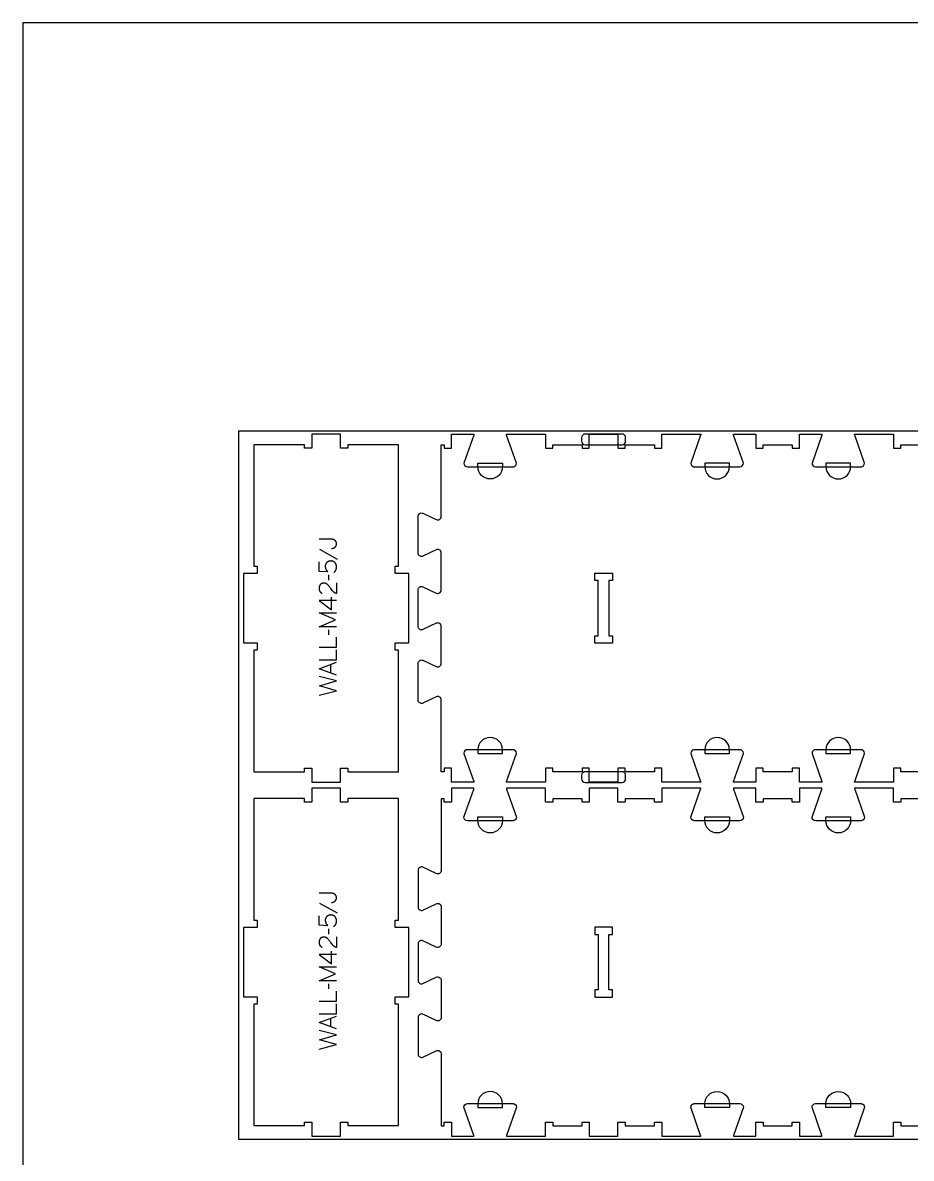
# Model space of a CAD drawing. Extents: x -7518 to -4335, y -27186 to -19593.
# Drawn here: x -7518 to -5986, y -21550 to -19593 of the extents above; entities that cross this region are included whole.
import ezdxf

# ---------------------------------------------------------------- set-up
doc = ezdxf.new("R2010")
doc.units = 0
for name, color, linetype in [('0_SHEET_SPRUCEPLY_2440X122', 1, 'CONTINUOUS'), ('1_ANYTOOL_1MMDEEP_LABELS_S', 2, 'CONTINUOUS'), ('3_ANYTOOL_CUTTHROUGH_INSID', 4, 'CONTINUOUS'), ('4_ANYTOOL_CUTTHROUGH_OUTSI', 5, 'CONTINUOUS'), ('5_ANYTOOL_HALF_MILL_9MM_IN', 3, 'CONTINUOUS'), ('DONOTCUT', 18, 'CONTINUOUS')]:
    doc.layers.add(name, color=color, linetype=linetype)

msp = doc.modelspace()

# ---------------------------------------------------------------- linework, layer by layer
at = {"layer": '0_SHEET_SPRUCEPLY_2440X122'}
msp.add_lwpolyline([(-7146.3, -20296.7), (-7146.3, -21516.7), (-4706.3, -21516.7), (-4706.3, -20296.7)], close=True, dxfattribs=at)
at = {"layer": '1_ANYTOOL_1MMDEEP_LABELS_S'}
for points in [[(-6985.7, -20498.7), (-6985.5, -20498.7), (-6985.2, -20498.7), (-6985, -20498.7), (-6984.8, -20498.7), (-6984.6, -20498.6), (-6984.4, -20498.6), (-6984.2, -20498.6), (-6984, -20498.6), (-6983.8, -20498.5), (-6983.6, -20498.5), (-6983.5, -20498.4), (-6983.3, -20498.4), (-6983.1, -20498.3), (-6982.9, -20498.3), (-6982.7, -20498.2), (-6982.5, -20498.1), (-6982.3, -20498.1), (-6982.1, -20498), (-6982, -20497.9), (-6981.8, -20497.8), (-6981.6, -20497.7), (-6981.4, -20497.6), (-6981.3, -20497.5), (-6981.1, -20497.4), (-6980.9, -20497.3), (-6980.7, -20497.2), (-6980.6, -20497.1), (-6980.4, -20497), (-6980.2, -20496.9), (-6980.1, -20496.7), (-6979.9, -20496.6), (-6979.7, -20496.5), (-6979.6, -20496.3), (-6979.4, -20496.2), (-6979.3, -20496.1), (-6979.1, -20495.9), (-6979, -20495.8), (-6978.9, -20495.6), (-6978.7, -20495.4), (-6978.6, -20495.3), (-6978.5, -20495.1), (-6978.4, -20495), (-6978.3, -20494.8), (-6978.2, -20494.6), (-6978.1, -20494.5), (-6978, -20494.3), (-6977.9, -20494.1), (-6977.8, -20493.9), (-6977.7, -20493.7), (-6977.7, -20493.6), (-6977.6, -20493.4), (-6977.5, -20493.2), (-6977.5, -20493), (-6977.4, -20492.8), (-6977.4, -20492.6), (-6977.3, -20492.4), (-6977.3, -20492.2), (-6977.3, -20492), (-6977.2, -20491.8), (-6977.2, -20491.6), (-6977.2, -20491.3), (-6977.2, -20491.1), (-6977.2, -20490.9), (-6977.2, -20490.7), (-6977.2, -20490.5), (-6977.2, -20490.3), (-6977.2, -20490), (-6977.2, -20489.8), (-6977.2, -20489.6), (-6977.3, -20489.4), (-6977.3, -20489.2), (-6977.3, -20489), (-6977.4, -20488.8), (-6977.4, -20488.7), (-6977.5, -20488.5), (-6977.5, -20488.3), (-6977.6, -20488.1), (-6977.6, -20487.9), (-6977.7, -20487.7), (-6977.8, -20487.6), (-6977.8, -20487.4), (-6977.9, -20487.2), (-6978, -20487.1), (-6978.1, -20486.9), (-6978.2, -20486.7), (-6978.3, -20486.6), (-6978.4, -20486.4), (-6978.5, -20486.3), (-6978.6, -20486.1), (-6978.7, -20486), (-6978.9, -20485.8), (-6979, -20485.7), (-6979.1, -20485.5), (-6979.2, -20485.4), (-6979.4, -20485.2), (-6979.5, -20485.1), (-6979.7, -20485), (-6979.8, -20484.8), (-6980, -20484.7), (-6980.1, -20484.6), (-6980.3, -20484.5), (-6980.5, -20484.4), (-6980.6, -20484.3), (-6980.8, -20484.2), (-6980.9, -20484.1), (-6981.1, -20484), (-6981.3, -20483.9), (-6981.4, -20483.8), (-6981.6, -20483.7), (-6981.8, -20483.6), (-6982, -20483.6), (-6982.1, -20483.5), (-6982.3, -20483.4), (-6982.5, -20483.4), (-6982.7, -20483.3), (-6982.9, -20483.3), (-6983.1, -20483.2), (-6983.3, -20483.2), (-6983.5, -20483.1), (-6983.6, -20483.1), (-6983.8, -20483.1), (-6984, -20483), (-6984.2, -20483), (-6984.4, -20483), (-6984.7, -20483), (-6984.9, -20483), (-6985.1, -20483), (-6985.3, -20483), (-7007.2, -20483)], [(-7006.7, -20499.8), (-6975.9, -20516.9)], [(-6981.9, -20540.1), (-6981.6, -20539.9), (-6981.4, -20539.7), (-6981.1, -20539.5), (-6980.8, -20539.3), (-6980.6, -20539), (-6980.3, -20538.8), (-6980.1, -20538.6), (-6979.9, -20538.3), (-6979.6, -20538.1), (-6979.4, -20537.8), (-6979.2, -20537.6), (-6979, -20537.3), (-6978.9, -20537.1), (-6978.7, -20536.8), (-6978.5, -20536.5), (-6978.4, -20536.2), (-6978.2, -20536), (-6978.1, -20535.7), (-6978, -20535.4), (-6977.8, -20535.1), (-6977.7, -20534.8), (-6977.6, -20534.5), (-6977.6, -20534.2), (-6977.5, -20533.9), (-6977.4, -20533.5), (-6977.3, -20533.2), (-6977.3, -20532.9), (-6977.3, -20532.6), (-6977.2, -20532.2), (-6977.2, -20531.9), (-6977.2, -20531.5), (-6977.2, -20531.2), (-6977.2, -20530.8), (-6977.2, -20530.4), (-6977.2, -20530), (-6977.2, -20529.6), (-6977.3, -20529.2), (-6977.3, -20528.8), (-6977.4, -20528.4), (-6977.4, -20528), (-6977.5, -20527.7), (-6977.6, -20527.3), (-6977.7, -20527), (-6977.8, -20526.6), (-6977.9, -20526.3), (-6978, -20526), (-6978.1, -20525.6), (-6978.2, -20525.3), (-6978.3, -20525.2), (-6978.4, -20525), (-6978.4, -20524.9), (-6978.5, -20524.7), (-6978.6, -20524.6), (-6978.7, -20524.4), (-6978.8, -20524.3), (-6978.9, -20524.1), (-6979, -20524), (-6979.1, -20523.9), (-6979.2, -20523.7), (-6979.3, -20523.6), (-6979.4, -20523.4), (-6979.6, -20523.3), (-6979.7, -20523.2), (-6979.8, -20523.1), (-6980, -20522.9), (-6980.1, -20522.8), (-6980.2, -20522.7), (-6980.4, -20522.6), (-6980.5, -20522.4), (-6980.7, -20522.3), (-6980.9, -20522.2), (-6981, -20522.1), (-6981.2, -20522), (-6981.4, -20521.9), (-6981.5, -20521.8), (-6981.7, -20521.7), (-6982.1, -20521.5), (-6982.5, -20521.3), (-6982.7, -20521.2), (-6983, -20521.1), (-6983.2, -20521), (-6983.5, -20520.9), (-6983.7, -20520.8), (-6984, -20520.7), (-6984.2, -20520.6), (-6984.4, -20520.6), (-6984.7, -20520.5), (-6984.9, -20520.5), (-6985.2, -20520.4), (-6985.4, -20520.4), (-6985.6, -20520.4), (-6985.9, -20520.3), (-6986.1, -20520.3), (-6986.3, -20520.3), (-6986.6, -20520.3), (-6986.9, -20520.3), (-6987.1, -20520.4), (-6987.4, -20520.4), (-6987.7, -20520.4), (-6987.9, -20520.4), (-6988.2, -20520.4), (-6988.4, -20520.5), (-6988.7, -20520.5), (-6988.9, -20520.6), (-6989.1, -20520.6), (-6989.4, -20520.7), (-6989.6, -20520.7), (-6989.8, -20520.8), (-6990.1, -20520.9), (-6990.3, -20520.9), (-6990.5, -20521), (-6990.7, -20521.1), (-6991, -20521.2), (-6991.2, -20521.3), (-6991.4, -20521.4), (-6991.6, -20521.5), (-6991.8, -20521.6), (-6992, -20521.7), (-6992.2, -20521.8), (-6992.4, -20521.9), (-6992.6, -20522), (-6992.8, -20522.2), (-6993, -20522.3), (-6993.2, -20522.4), (-6993.4, -20522.6), (-6993.5, -20522.7), (-6993.7, -20522.9), (-6993.9, -20523), (-6994.1, -20523.2), (-6994.2, -20523.4), (-6994.4, -20523.5), (-6994.5, -20523.7), (-6994.7, -20523.9), (-6994.8, -20524.1), (-6995, -20524.3), (-6995.1, -20524.4), (-6995.2, -20524.6), (-6995.3, -20524.8), (-6995.4, -20525), (-6995.5, -20525.2), (-6995.6, -20525.5), (-6995.7, -20525.7), (-6995.8, -20525.9), (-6995.9, -20526.1), (-6996, -20526.3), (-6996.1, -20526.6), (-6996.1, -20526.8), (-6996.2, -20527), (-6996.2, -20527.3), (-6996.3, -20527.5), (-6996.3, -20527.8), (-6996.4, -20528), (-6996.4, -20528.3), (-6996.4, -20528.6), (-6996.4, -20528.8), (-6996.5, -20529.1), (-6996.5, -20529.4), (-6996.5, -20529.7), (-6996.5, -20530), (-6996.4, -20530.4), (-6996.4, -20530.7), (-6996.4, -20531), (-6996.4, -20531.4), (-6996.3, -20531.7), (-6996.2, -20532), (-6996.2, -20532.3), (-6996.1, -20532.7), (-6996, -20533), (-6995.9, -20533.3), (-6995.8, -20533.6), (-6995.7, -20533.8), (-6995.6, -20534.1), (-6995.5, -20534.4), (-6995.3, -20534.7), (-6995.2, -20535), (-6995, -20535.2), (-6994.9, -20535.5), (-6994.7, -20535.8), (-6994.5, -20536), (-6994.3, -20536.3), (-6994.2, -20536.6), (-6994, -20536.8), (-6993.8, -20537.1), (-6993.5, -20537.4), (-6993.3, -20537.6), (-6993.1, -20537.9), (-6992.6, -20538.4), (-6992.1, -20538.9), (-7007.2, -20538.2), (-7007.2, -20522)], [(-6991.1, -20544.4), (-6991, -20553.2)], [(-6977.2, -20558.1), (-6977.3, -20576.4), (-6977.7, -20576.3), (-6977.9, -20576.2), (-6978.2, -20576.1), (-6978.4, -20576), (-6978.6, -20576), (-6978.8, -20575.9), (-6979, -20575.8), (-6979.2, -20575.7), (-6979.4, -20575.6), (-6979.7, -20575.5), (-6979.9, -20575.3), (-6980.1, -20575.2), (-6980.3, -20575.1), (-6980.5, -20575), (-6980.6, -20574.9), (-6980.8, -20574.7), (-6981, -20574.6), (-6981.2, -20574.5), (-6981.4, -20574.3), (-6981.6, -20574.2), (-6981.8, -20574), (-6981.9, -20573.9), (-6982.1, -20573.7), (-6982.3, -20573.6), (-6982.4, -20573.4), (-6982.6, -20573.3), (-6982.8, -20573.1), (-6982.9, -20572.9), (-6983.1, -20572.7), (-6983.4, -20572.4), (-6984.6, -20570.9), (-6985.8, -20569.4), (-6987, -20567.9), (-6988.1, -20566.4), (-6988.7, -20565.6), (-6989.2, -20564.9), (-6989.8, -20564.2), (-6990.4, -20563.5), (-6991, -20562.8), (-6991.6, -20562.2), (-6992.2, -20561.6), (-6992.8, -20561), (-6993, -20560.8), (-6993.1, -20560.7), (-6993.3, -20560.5), (-6993.5, -20560.4), (-6993.6, -20560.3), (-6993.8, -20560.2), (-6994, -20560), (-6994.1, -20559.9), (-6994.3, -20559.8), (-6994.5, -20559.7), (-6994.7, -20559.6), (-6994.8, -20559.5), (-6995, -20559.4), (-6995.2, -20559.3), (-6995.4, -20559.3), (-6995.6, -20559.2), (-6995.8, -20559.1), (-6996, -20559.1), (-6996.2, -20559), (-6996.4, -20558.9), (-6996.6, -20558.9), (-6996.8, -20558.8), (-6997, -20558.8), (-6997.2, -20558.8), (-6997.4, -20558.7), (-6997.6, -20558.7), (-6997.8, -20558.7), (-6998.1, -20558.6), (-6998.3, -20558.6), (-6998.5, -20558.6), (-6998.7, -20558.6), (-6998.9, -20558.6), (-6999.2, -20558.6), (-6999.4, -20558.6), (-6999.7, -20558.6), (-6999.9, -20558.6), (-7000.2, -20558.7), (-7000.4, -20558.7), (-7000.6, -20558.7), (-7000.8, -20558.8), (-7001.1, -20558.8), (-7001.3, -20558.9), (-7001.5, -20558.9), (-7001.7, -20559), (-7001.9, -20559), (-7002.1, -20559.1), (-7002.3, -20559.2), (-7002.5, -20559.2), (-7002.7, -20559.3), (-7002.9, -20559.4), (-7003.1, -20559.5), (-7003.2, -20559.6), (-7003.4, -20559.7), (-7003.6, -20559.8), (-7003.7, -20559.9), (-7003.9, -20560), (-7004.1, -20560.1), (-7004.2, -20560.3), (-7004.4, -20560.4), (-7004.5, -20560.5), (-7004.7, -20560.7), (-7004.8, -20560.8), (-7004.9, -20561), (-7005.1, -20561.1), (-7005.2, -20561.3), (-7005.3, -20561.5), (-7005.5, -20561.6), (-7005.6, -20561.8), (-7005.7, -20562), (-7005.8, -20562.1), (-7005.9, -20562.3), (-7006, -20562.5), (-7006.1, -20562.7), (-7006.2, -20562.8), (-7006.3, -20563), (-7006.4, -20563.2), (-7006.4, -20563.4), (-7006.5, -20563.6), (-7006.6, -20563.8), (-7006.7, -20564), (-7006.7, -20564.2), (-7006.8, -20564.4), (-7006.8, -20564.6), (-7006.9, -20564.8), (-7006.9, -20565), (-7007, -20565.2), (-7007, -20565.5), (-7007, -20565.7), (-7007.1, -20565.9), (-7007.1, -20566.1), (-7007.1, -20566.3), (-7007.1, -20566.6), (-7007.2, -20566.8), (-7007.2, -20567), (-7007.2, -20567.5), (-7007.2, -20567.9), (-7007.2, -20568.2), (-7007.1, -20568.6), (-7007.1, -20568.9), (-7007.1, -20569.3), (-7007, -20569.6), (-7006.9, -20569.9), (-7006.9, -20570.3), (-7006.8, -20570.6), (-7006.7, -20570.7), (-7006.7, -20570.9), (-7006.6, -20571), (-7006.6, -20571.2), (-7006.5, -20571.3), (-7006.5, -20571.5), (-7006.4, -20571.6), (-7006.3, -20571.8), (-7006.3, -20571.9), (-7006.2, -20572.1), (-7006.1, -20572.2), (-7006.1, -20572.3), (-7006, -20572.5), (-7005.9, -20572.6), (-7005.8, -20572.7), (-7005.7, -20572.9), (-7005.7, -20573), (-7005.6, -20573.1), (-7005.5, -20573.2), (-7005.4, -20573.4), (-7005.3, -20573.5), (-7005.2, -20573.6), (-7005.1, -20573.7), (-7005, -20573.8), (-7004.9, -20574), (-7004.8, -20574.1), (-7004.7, -20574.2), (-7004.5, -20574.3), (-7004.4, -20574.4), (-7004.3, -20574.5), (-7004.2, -20574.6), (-7004.1, -20574.7), (-7003.8, -20574.9), (-7003.5, -20575.1), (-7003.3, -20575.3), (-7003, -20575.5), (-7002.7, -20575.7), (-7002.4, -20575.8), (-7002.1, -20576)], [(-6985.8, -20604.3), (-6985.8, -20582.6)], [(-6977.2, -20588.3), (-7007.2, -20588.3), (-6985.8, -20604.3)], [(-6977.2, -20633.9), (-7007.2, -20633.9), (-6978.8, -20621.9), (-7007, -20609.9), (-6977.2, -20609.9)], [(-6991.1, -20639), (-6991, -20647.8)], [(-7007.2, -20668.8), (-6977.2, -20668.8), (-6977.2, -20651.7)], [(-7007.2, -20690.6), (-6977.2, -20690.6), (-6977.2, -20673.5)], [(-6977.2, -20716.8), (-7007.2, -20705.9), (-6977.2, -20694.9)], [(-6986.7, -20713.4), (-6986.7, -20698.4)], [(-7007.2, -20751.5), (-6977.2, -20743.8), (-7006.3, -20735.4), (-6977.2, -20726.9), (-7007.2, -20719.4)], [(-6985.7, -21108.7), (-6985.5, -21108.7), (-6985.2, -21108.7), (-6985, -21108.7), (-6984.8, -21108.7), (-6984.6, -21108.6), (-6984.4, -21108.6), (-6984.2, -21108.6), (-6984, -21108.6), (-6983.8, -21108.5), (-6983.6, -21108.5), (-6983.5, -21108.4), (-6983.3, -21108.4), (-6983.1, -21108.3), (-6982.9, -21108.3), (-6982.7, -21108.2), (-6982.5, -21108.1), (-6982.3, -21108.1), (-6982.1, -21108), (-6982, -21107.9), (-6981.8, -21107.8), (-6981.6, -21107.7), (-6981.4, -21107.6), (-6981.3, -21107.5), (-6981.1, -21107.4), (-6980.9, -21107.3), (-6980.7, -21107.2), (-6980.6, -21107.1), (-6980.4, -21107), (-6980.2, -21106.9), (-6980.1, -21106.7), (-6979.9, -21106.6), (-6979.7, -21106.5), (-6979.6, -21106.3), (-6979.4, -21106.2), (-6979.3, -21106.1), (-6979.1, -21105.9), (-6979, -21105.8), (-6978.9, -21105.6), (-6978.7, -21105.4), (-6978.6, -21105.3), (-6978.5, -21105.1), (-6978.4, -21105), (-6978.3, -21104.8), (-6978.2, -21104.6), (-6978.1, -21104.5), (-6978, -21104.3), (-6977.9, -21104.1), (-6977.8, -21103.9), (-6977.7, -21103.7), (-6977.7, -21103.6), (-6977.6, -21103.4), (-6977.5, -21103.2), (-6977.5, -21103), (-6977.4, -21102.8), (-6977.4, -21102.6), (-6977.3, -21102.4), (-6977.3, -21102.2), (-6977.3, -21102), (-6977.2, -21101.8), (-6977.2, -21101.6), (-6977.2, -21101.3), (-6977.2, -21101.1), (-6977.2, -21100.9), (-6977.2, -21100.7), (-6977.2, -21100.5), (-6977.2, -21100.3), (-6977.2, -21100), (-6977.2, -21099.8), (-6977.2, -21099.6), (-6977.3, -21099.4), (-6977.3, -21099.2), (-6977.3, -21099), (-6977.4, -21098.8), (-6977.4, -21098.7), (-6977.5, -21098.5), (-6977.5, -21098.3), (-6977.6, -21098.1), (-6977.6, -21097.9), (-6977.7, -21097.7), (-6977.8, -21097.6), (-6977.8, -21097.4), (-6977.9, -21097.2), (-6978, -21097.1), (-6978.1, -21096.9), (-6978.2, -21096.7), (-6978.3, -21096.6), (-6978.4, -21096.4), (-6978.5, -21096.3), (-6978.6, -21096.1), (-6978.7, -21096), (-6978.9, -21095.8), (-6979, -21095.7), (-6979.1, -21095.5), (-6979.2, -21095.4), (-6979.4, -21095.2), (-6979.5, -21095.1), (-6979.7, -21095), (-6979.8, -21094.8), (-6980, -21094.7), (-6980.1, -21094.6), (-6980.3, -21094.5), (-6980.5, -21094.4), (-6980.6, -21094.3), (-6980.8, -21094.2), (-6980.9, -21094.1), (-6981.1, -21094), (-6981.3, -21093.9), (-6981.4, -21093.8), (-6981.6, -21093.7), (-6981.8, -21093.6), (-6982, -21093.6), (-6982.1, -21093.5), (-6982.3, -21093.4), (-6982.5, -21093.4), (-6982.7, -21093.3), (-6982.9, -21093.3), (-6983.1, -21093.2), (-6983.3, -21093.2), (-6983.5, -21093.1), (-6983.6, -21093.1), (-6983.8, -21093.1), (-6984, -21093), (-6984.2, -21093), (-6984.4, -21093), (-6984.7, -21093), (-6984.9, -21093), (-6985.1, -21093), (-6985.3, -21093), (-7007.2, -21093)], [(-7006.7, -21109.8), (-6975.9, -21126.9)], [(-6981.9, -21150.1), (-6981.6, -21149.9), (-6981.4, -21149.7), (-6981.1, -21149.5), (-6980.8, -21149.3), (-6980.6, -21149), (-6980.3, -21148.8), (-6980.1, -21148.6), (-6979.9, -21148.3), (-6979.6, -21148.1), (-6979.4, -21147.8), (-6979.2, -21147.6), (-6979, -21147.3), (-6978.9, -21147.1), (-6978.7, -21146.8), (-6978.5, -21146.5), (-6978.4, -21146.2), (-6978.2, -21146), (-6978.1, -21145.7), (-6978, -21145.4), (-6977.8, -21145.1), (-6977.7, -21144.8), (-6977.6, -21144.5), (-6977.6, -21144.2), (-6977.5, -21143.9), (-6977.4, -21143.5), (-6977.3, -21143.2), (-6977.3, -21142.9), (-6977.3, -21142.6), (-6977.2, -21142.2), (-6977.2, -21141.9), (-6977.2, -21141.5), (-6977.2, -21141.2), (-6977.2, -21140.8), (-6977.2, -21140.4), (-6977.2, -21140), (-6977.2, -21139.6), (-6977.3, -21139.2), (-6977.3, -21138.8), (-6977.4, -21138.4), (-6977.4, -21138), (-6977.5, -21137.7), (-6977.6, -21137.3), (-6977.7, -21137), (-6977.8, -21136.6), (-6977.9, -21136.3), (-6978, -21136), (-6978.1, -21135.6), (-6978.2, -21135.3), (-6978.3, -21135.2), (-6978.4, -21135), (-6978.4, -21134.9), (-6978.5, -21134.7), (-6978.6, -21134.6), (-6978.7, -21134.4), (-6978.8, -21134.3), (-6978.9, -21134.1), (-6979, -21134), (-6979.1, -21133.9), (-6979.2, -21133.7), (-6979.3, -21133.6), (-6979.4, -21133.4), (-6979.6, -21133.3), (-6979.7, -21133.2), (-6979.8, -21133.1), (-6980, -21132.9), (-6980.1, -21132.8), (-6980.2, -21132.7), (-6980.4, -21132.6), (-6980.5, -21132.4), (-6980.7, -21132.3), (-6980.9, -21132.2), (-6981, -21132.1), (-6981.2, -21132), (-6981.4, -21131.9), (-6981.5, -21131.8), (-6981.7, -21131.7), (-6982.1, -21131.5), (-6982.5, -21131.3), (-6982.7, -21131.2), (-6983, -21131.1), (-6983.2, -21131), (-6983.5, -21130.9), (-6983.7, -21130.8), (-6984, -21130.7), (-6984.2, -21130.6), (-6984.4, -21130.6), (-6984.7, -21130.5), (-6984.9, -21130.5), (-6985.2, -21130.4), (-6985.4, -21130.4), (-6985.6, -21130.4), (-6985.9, -21130.3), (-6986.1, -21130.3), (-6986.3, -21130.3), (-6986.6, -21130.3), (-6986.9, -21130.3), (-6987.1, -21130.4), (-6987.4, -21130.4), (-6987.7, -21130.4), (-6987.9, -21130.4), (-6988.2, -21130.4), (-6988.4, -21130.5), (-6988.7, -21130.5), (-6988.9, -21130.6), (-6989.1, -21130.6), (-6989.4, -21130.7), (-6989.6, -21130.7), (-6989.8, -21130.8), (-6990.1, -21130.9), (-6990.3, -21130.9), (-6990.5, -21131), (-6990.7, -21131.1), (-6991, -21131.2), (-6991.2, -21131.3), (-6991.4, -21131.4), (-6991.6, -21131.5), (-6991.8, -21131.6), (-6992, -21131.7), (-6992.2, -21131.8), (-6992.4, -21131.9), (-6992.6, -21132), (-6992.8, -21132.2), (-6993, -21132.3), (-6993.2, -21132.4), (-6993.4, -21132.6), (-6993.5, -21132.7), (-6993.7, -21132.9), (-6993.9, -21133), (-6994.1, -21133.2), (-6994.2, -21133.4), (-6994.4, -21133.5), (-6994.5, -21133.7), (-6994.7, -21133.9), (-6994.8, -21134.1), (-6995, -21134.3), (-6995.1, -21134.4), (-6995.2, -21134.6), (-6995.3, -21134.8), (-6995.4, -21135), (-6995.5, -21135.2), (-6995.6, -21135.5), (-6995.7, -21135.7), (-6995.8, -21135.9), (-6995.9, -21136.1), (-6996, -21136.3), (-6996.1, -21136.6), (-6996.1, -21136.8), (-6996.2, -21137), (-6996.2, -21137.3), (-6996.3, -21137.5), (-6996.3, -21137.8), (-6996.4, -21138), (-6996.4, -21138.3), (-6996.4, -21138.6), (-6996.4, -21138.8), (-6996.5, -21139.1), (-6996.5, -21139.4), (-6996.5, -21139.7), (-6996.5, -21140), (-6996.4, -21140.4), (-6996.4, -21140.7), (-6996.4, -21141), (-6996.4, -21141.4), (-6996.3, -21141.7), (-6996.2, -21142), (-6996.2, -21142.3), (-6996.1, -21142.7), (-6996, -21143), (-6995.9, -21143.3), (-6995.8, -21143.6), (-6995.7, -21143.8), (-6995.6, -21144.1), (-6995.5, -21144.4), (-6995.3, -21144.7), (-6995.2, -21145), (-6995, -21145.2), (-6994.9, -21145.5), (-6994.7, -21145.8), (-6994.5, -21146), (-6994.3, -21146.3), (-6994.2, -21146.6), (-6994, -21146.8), (-6993.8, -21147.1), (-6993.5, -21147.4), (-6993.3, -21147.6), (-6993.1, -21147.9), (-6992.6, -21148.4), (-6992.1, -21148.9), (-7007.2, -21148.2), (-7007.2, -21132)], [(-6991.1, -21154.4), (-6991, -21163.2)], [(-6977.2, -21168.1), (-6977.3, -21186.4), (-6977.7, -21186.3), (-6977.9, -21186.2), (-6978.2, -21186.1), (-6978.4, -21186), (-6978.6, -21186), (-6978.8, -21185.9), (-6979, -21185.8), (-6979.2, -21185.7), (-6979.4, -21185.6), (-6979.7, -21185.5), (-6979.9, -21185.3), (-6980.1, -21185.2), (-6980.3, -21185.1), (-6980.5, -21185), (-6980.6, -21184.9), (-6980.8, -21184.7), (-6981, -21184.6), (-6981.2, -21184.5), (-6981.4, -21184.3), (-6981.6, -21184.2), (-6981.8, -21184), (-6981.9, -21183.9), (-6982.1, -21183.7), (-6982.3, -21183.6), (-6982.4, -21183.4), (-6982.6, -21183.3), (-6982.8, -21183.1), (-6982.9, -21182.9), (-6983.1, -21182.7), (-6983.4, -21182.4), (-6984.6, -21180.9), (-6985.8, -21179.4), (-6987, -21177.9), (-6988.1, -21176.4), (-6988.7, -21175.6), (-6989.2, -21174.9), (-6989.8, -21174.2), (-6990.4, -21173.5), (-6991, -21172.8), (-6991.6, -21172.2), (-6992.2, -21171.6), (-6992.8, -21171), (-6993, -21170.8), (-6993.1, -21170.7), (-6993.3, -21170.5), (-6993.5, -21170.4), (-6993.6, -21170.3), (-6993.8, -21170.2), (-6994, -21170), (-6994.1, -21169.9), (-6994.3, -21169.8), (-6994.5, -21169.7), (-6994.7, -21169.6), (-6994.8, -21169.5), (-6995, -21169.4), (-6995.2, -21169.3), (-6995.4, -21169.3), (-6995.6, -21169.2), (-6995.8, -21169.1), (-6996, -21169.1), (-6996.2, -21169), (-6996.4, -21168.9), (-6996.6, -21168.9), (-6996.8, -21168.8), (-6997, -21168.8), (-6997.2, -21168.8), (-6997.4, -21168.7), (-6997.6, -21168.7), (-6997.8, -21168.7), (-6998.1, -21168.6), (-6998.3, -21168.6), (-6998.5, -21168.6), (-6998.7, -21168.6), (-6998.9, -21168.6), (-6999.2, -21168.6), (-6999.4, -21168.6), (-6999.7, -21168.6), (-6999.9, -21168.6), (-7000.2, -21168.7), (-7000.4, -21168.7), (-7000.6, -21168.7), (-7000.8, -21168.8), (-7001.1, -21168.8), (-7001.3, -21168.9), (-7001.5, -21168.9), (-7001.7, -21169), (-7001.9, -21169), (-7002.1, -21169.1), (-7002.3, -21169.2), (-7002.5, -21169.2), (-7002.7, -21169.3), (-7002.9, -21169.4), (-7003.1, -21169.5), (-7003.2, -21169.6), (-7003.4, -21169.7), (-7003.6, -21169.8), (-7003.7, -21169.9), (-7003.9, -21170), (-7004.1, -21170.1), (-7004.2, -21170.3), (-7004.4, -21170.4), (-7004.5, -21170.5), (-7004.7, -21170.7), (-7004.8, -21170.8), (-7004.9, -21171), (-7005.1, -21171.1), (-7005.2, -21171.3), (-7005.3, -21171.5), (-7005.5, -21171.6), (-7005.6, -21171.8), (-7005.7, -21172), (-7005.8, -21172.1), (-7005.9, -21172.3), (-7006, -21172.5), (-7006.1, -21172.7), (-7006.2, -21172.8), (-7006.3, -21173), (-7006.4, -21173.2), (-7006.4, -21173.4), (-7006.5, -21173.6), (-7006.6, -21173.8), (-7006.7, -21174), (-7006.7, -21174.2), (-7006.8, -21174.4), (-7006.8, -21174.6), (-7006.9, -21174.8), (-7006.9, -21175), (-7007, -21175.2), (-7007, -21175.5), (-7007, -21175.7), (-7007.1, -21175.9), (-7007.1, -21176.1), (-7007.1, -21176.3), (-7007.1, -21176.6), (-7007.2, -21176.8), (-7007.2, -21177), (-7007.2, -21177.5), (-7007.2, -21177.9), (-7007.2, -21178.2), (-7007.1, -21178.6), (-7007.1, -21178.9), (-7007.1, -21179.3), (-7007, -21179.6), (-7006.9, -21179.9), (-7006.9, -21180.3), (-7006.8, -21180.6), (-7006.7, -21180.7), (-7006.7, -21180.9), (-7006.6, -21181), (-7006.6, -21181.2), (-7006.5, -21181.3), (-7006.5, -21181.5), (-7006.4, -21181.6), (-7006.3, -21181.8), (-7006.3, -21181.9), (-7006.2, -21182.1), (-7006.1, -21182.2), (-7006.1, -21182.3), (-7006, -21182.5), (-7005.9, -21182.6), (-7005.8, -21182.7), (-7005.7, -21182.9), (-7005.7, -21183), (-7005.6, -21183.1), (-7005.5, -21183.2), (-7005.4, -21183.4), (-7005.3, -21183.5), (-7005.2, -21183.6), (-7005.1, -21183.7), (-7005, -21183.8), (-7004.9, -21184), (-7004.8, -21184.1), (-7004.7, -21184.2), (-7004.5, -21184.3), (-7004.4, -21184.4), (-7004.3, -21184.5), (-7004.2, -21184.6), (-7004.1, -21184.7), (-7003.8, -21184.9), (-7003.5, -21185.1), (-7003.3, -21185.3), (-7003, -21185.5), (-7002.7, -21185.7), (-7002.4, -21185.8), (-7002.1, -21186)], [(-6985.8, -21214.3), (-6985.8, -21192.6)], [(-6977.2, -21198.3), (-7007.2, -21198.3), (-6985.8, -21214.3)], [(-6977.2, -21243.9), (-7007.2, -21243.9), (-6978.8, -21231.9), (-7007, -21219.9), (-6977.2, -21219.9)], [(-6991.1, -21249), (-6991, -21257.8)], [(-7007.2, -21278.8), (-6977.2, -21278.8), (-6977.2, -21261.7)], [(-7007.2, -21300.6), (-6977.2, -21300.6), (-6977.2, -21283.5)], [(-6977.2, -21326.8), (-7007.2, -21315.9), (-6977.2, -21304.9)], [(-6986.7, -21323.4), (-6986.7, -21308.4)], [(-7007.2, -21361.5), (-6977.2, -21353.8), (-7006.3, -21345.4), (-6977.2, -21336.9), (-7007.2, -21329.4)]]:
    msp.add_lwpolyline(points, dxfattribs=at)
at = {"layer": '3_ANYTOOL_CUTTHROUGH_INSID', "color": 4}
for points in [[(-6531.7, -20541.5), (-6501.5, -20541.5), (-6501.5, -20554), (-6507.5, -20554), (-6507.5, -20649.5), (-6501.5, -20649.5), (-6501.5, -20662), (-6532, -20662), (-6532, -20649.5), (-6526, -20649.5), (-6526, -20554), (-6532, -20554), (-6532, -20541.5)], [(-6531.7, -21272), (-6501.5, -21272), (-6501.5, -21259.5), (-6507.5, -21259.5), (-6507.5, -21164), (-6501.5, -21164), (-6501.5, -21151.5), (-6532, -21151.5), (-6532, -21164), (-6526, -21164), (-6526, -21259.5), (-6532, -21259.5), (-6532, -21272)]]:
    msp.add_lwpolyline(points, close=True, dxfattribs=at)
at = {"layer": '4_ANYTOOL_CUTTHROUGH_OUTSI', "color": 5}
for points in [[(-6870.2, -20529.4), (-6870.2, -20319.9), (-6957.7, -20319.9), (-6957.7, -20325.9), (-6970.2, -20325.9), (-6970.2, -20301.9), (-7019.7, -20301.9), (-7019.7, -20325.9), (-7032.2, -20325.9), (-7032.2, -20319.9), (-7119.7, -20319.9), (-7119.7, -20529.4), (-7113.7, -20529.4), (-7113.7, -20541.9), (-7137.7, -20541.9), (-7137.7, -20661.4), (-7113.7, -20661.4), (-7113.7, -20673.9), (-7119.7, -20673.9), (-7119.7, -20883.4), (-7032.2, -20883.4), (-7032.2, -20877.4), (-7019.7, -20877.4), (-7019.7, -20901.4), (-6970.2, -20901.4), (-6970.2, -20877.4), (-6957.7, -20877.4), (-6957.7, -20883.4), (-6870.2, -20883.4), (-6870.2, -20673.9), (-6876.2, -20673.9), (-6876.2, -20661.4), (-6852.2, -20661.4), (-6852.2, -20541.9), (-6876.2, -20541.9), (-6876.2, -20529.4)], [(-6870.2, -21139.4), (-6870.2, -20929.9), (-6957.7, -20929.9), (-6957.7, -20935.9), (-6970.2, -20935.9), (-6970.2, -20911.9), (-7019.7, -20911.9), (-7019.7, -20935.9), (-7032.2, -20935.9), (-7032.2, -20929.9), (-7119.7, -20929.9), (-7119.7, -21139.4), (-7113.7, -21139.4), (-7113.7, -21151.9), (-7137.7, -21151.9), (-7137.7, -21271.4), (-7113.7, -21271.4), (-7113.7, -21283.9), (-7119.7, -21283.9), (-7119.7, -21493.4), (-7032.2, -21493.4), (-7032.2, -21487.4), (-7019.7, -21487.4), (-7019.7, -21511.4), (-6970.2, -21511.4), (-6970.2, -21487.4), (-6957.7, -21487.4), (-6957.7, -21493.4), (-6870.2, -21493.4), (-6870.2, -21283.9), (-6876.2, -21283.9), (-6876.2, -21271.4), (-6852.2, -21271.4), (-6852.2, -21151.9), (-6876.2, -21151.9), (-6876.2, -21139.4)]]:
    msp.add_lwpolyline(points, close=True, dxfattribs=at)
for points in [[(-5954, -20883.5), (-6004.5, -20883.5), (-6004.5, -20877.5), (-6017, -20877.5), (-6017, -20901.5), (-6084.2, -20901.5), (-6084.2, -20901.5, -0.061485), (-6083.9, -20900.1), (-6067, -20851.8), (-6067, -20851.8), (-6067, -20851.7), (-6067, -20851.7, 0.198912), (-6068.8, -20847.3), (-6069, -20847.2), (-6069.1, -20847.1), (-6069.2, -20847), (-6069.3, -20846.9), (-6069.4, -20846.8), (-6069.5, -20846.7), (-6069.7, -20846.6), (-6069.8, -20846.5), (-6069.9, -20846.4), (-6070, -20846.4), (-6070.2, -20846.3), (-6070.3, -20846.2), (-6070.4, -20846.1), (-6070.6, -20846.1), (-6070.7, -20846), (-6070.9, -20845.9), (-6071, -20845.9), (-6071.2, -20845.8), (-6071.3, -20845.8), (-6071.5, -20845.7), (-6071.6, -20845.7), (-6071.8, -20845.6), (-6071.9, -20845.6), (-6072.1, -20845.6), (-6072.2, -20845.6), (-6072.4, -20845.5), (-6072.5, -20845.5), (-6072.7, -20845.5), (-6072.8, -20845.5), (-6073, -20845.5), (-6073.1, -20845.5), (-6073.3, -20845.5), (-6151.3, -20845.5, 0.414214), (-6157.5, -20851.7), (-6157.5, -20851.8), (-6140.6, -20900.1), (-6140.6, -20900.1, -0.061485), (-6140.4, -20901.5), (-6179, -20901.5), (-6179, -20877.5), (-6191.5, -20877.5), (-6191.5, -20883.5), (-6242, -20883.5), (-6242, -20877.5), (-6254.5, -20877.5), (-6254.5, -20901.5), (-6293.1, -20901.5), (-6293.1, -20901.5, -0.061485), (-6292.8, -20900.1), (-6275.9, -20851.8), (-6275.9, -20851.8), (-6275.9, -20851.7), (-6275.9, -20851.7, 0.414214), (-6282.2, -20845.5), (-6360.2, -20845.5), (-6360.3, -20845.5), (-6360.5, -20845.5), (-6360.6, -20845.5), (-6360.8, -20845.5), (-6360.9, -20845.5), (-6361.1, -20845.5), (-6361.2, -20845.6), (-6361.4, -20845.6), (-6361.5, -20845.6), (-6361.7, -20845.6), (-6361.8, -20845.7), (-6362, -20845.7), (-6362.1, -20845.8), (-6362.3, -20845.8), (-6362.4, -20845.9), (-6362.6, -20845.9), (-6362.7, -20846), (-6362.8, -20846.1), (-6363, -20846.1), (-6363.1, -20846.2), (-6363.3, -20846.3), (-6363.4, -20846.4), (-6363.5, -20846.4), (-6363.7, -20846.5), (-6363.8, -20846.6), (-6363.9, -20846.7), (-6364, -20846.8), (-6364.1, -20846.9), (-6364.3, -20847), (-6364.4, -20847.1), (-6364.5, -20847.2), (-6364.6, -20847.3, 0.198912), (-6366.4, -20851.7), (-6366.4, -20851.8), (-6366.4, -20851.8), (-6349.5, -20900.1), (-6349.5, -20900.1, -0.061485), (-6349.3, -20901.5), (-6366.7, -20901.5), (-6416.5, -20901.5), (-6416.5, -20877.5), (-6429, -20877.5), (-6429, -20883.5), (-6479.5, -20883.5), (-6479.5, -20877.5), (-6492, -20877.5), (-6492, -20901.5), (-6541.5, -20901.5), (-6541.5, -20877.5), (-6554, -20877.5), (-6554, -20883.5), (-6604.5, -20883.5), (-6604.5, -20877.5), (-6617, -20877.5), (-6617, -20901.5), (-6684.2, -20901.5), (-6684.2, -20901.5, -0.061485), (-6683.9, -20900.1), (-6667, -20851.8), (-6667, -20851.8), (-6667, -20851.7), (-6667, -20851.7, 0.198912), (-6668.8, -20847.3), (-6669, -20847.2), (-6669.1, -20847.1), (-6669.2, -20847), (-6669.3, -20846.9), (-6669.4, -20846.8), (-6669.5, -20846.7), (-6669.7, -20846.6), (-6669.8, -20846.5), (-6669.9, -20846.4), (-6670, -20846.4), (-6670.2, -20846.3), (-6670.3, -20846.2), (-6670.4, -20846.1), (-6670.6, -20846.1), (-6670.7, -20846), (-6670.9, -20845.9), (-6671, -20845.9), (-6671.2, -20845.8), (-6671.3, -20845.8), (-6671.5, -20845.7), (-6671.6, -20845.7), (-6671.8, -20845.6), (-6671.9, -20845.6), (-6672.1, -20845.6), (-6672.2, -20845.6), (-6672.4, -20845.5), (-6672.5, -20845.5), (-6672.7, -20845.5), (-6672.8, -20845.5), (-6673, -20845.5), (-6673.1, -20845.5), (-6673.3, -20845.5), (-6751.3, -20845.5, 0.414214), (-6757.5, -20851.7), (-6757.5, -20851.8), (-6757.5, -20851.8), (-6740.6, -20900.1), (-6740.6, -20900.1, -0.061485), (-6740.4, -20901.5), (-6779, -20901.5), (-6779, -20877.5), (-6791.5, -20877.5), (-6791.5, -20883.5), (-6796.5, -20883.5), (-6796.5, -20760.1), (-6796.5, -20760.1, 0.551268), (-6805.4, -20754.4), (-6828.2, -20765.3, -0.551268), (-6836.5, -20760.1), (-6836.5, -20696.7, -0.551268), (-6828.2, -20691.5), (-6805.4, -20702.4, 0.551268), (-6796.5, -20696.8), (-6796.5, -20633.4, 0.551268), (-6805.4, -20627.7), (-6828.2, -20638.6, -0.551268), (-6836.5, -20633.4), (-6836.5, -20570, -0.551268), (-6828.2, -20564.8), (-6805.4, -20575.7, 0.551268), (-6796.5, -20570.1), (-6796.5, -20506.7, 0.551268), (-6805.4, -20501), (-6828.2, -20511.9, -0.551268), (-6836.5, -20506.7), (-6836.5, -20443.3, -0.551268), (-6828.2, -20438.1), (-6805.4, -20449, 0.551268), (-6796.5, -20443.4), (-6796.5, -20320), (-6791.5, -20320), (-6791.5, -20326), (-6779, -20326), (-6779, -20302), (-6740.4, -20302), (-6740.4, -20302, -0.061485), (-6740.6, -20303.4), (-6757.5, -20351.6), (-6757.5, -20351.7), (-6757.5, -20351.7), (-6757.5, -20351.7, 0.414214), (-6751.3, -20358), (-6673.3, -20358), (-6673.1, -20358), (-6673, -20358), (-6672.8, -20357.9), (-6672.7, -20357.9), (-6672.5, -20357.9), (-6672.4, -20357.9), (-6672.2, -20357.9), (-6672.1, -20357.8), (-6671.9, -20357.8), (-6671.8, -20357.8), (-6671.6, -20357.7), (-6671.5, -20357.7), (-6671.3, -20357.7), (-6671.2, -20357.6), (-6671, -20357.5), (-6670.9, -20357.5), (-6670.7, -20357.4), (-6670.6, -20357.4), (-6670.4, -20357.3), (-6670.3, -20357.2), (-6670.2, -20357.1), (-6670, -20357.1), (-6669.9, -20357), (-6669.8, -20356.9), (-6669.7, -20356.8), (-6669.5, -20356.7), (-6669.4, -20356.6), (-6669.3, -20356.5), (-6669.2, -20356.4), (-6669.1, -20356.3), (-6669, -20356.2), (-6668.8, -20356.1, 0.198912), (-6667, -20351.7), (-6667, -20351.7), (-6667, -20351.6), (-6683.9, -20303.4), (-6683.9, -20303.4, -0.061485), (-6684.2, -20302), (-6666.7, -20302), (-6617, -20302), (-6617, -20326), (-6604.5, -20326), (-6604.5, -20320), (-6554, -20320), (-6554, -20326), (-6541.5, -20326), (-6541.5, -20302), (-6492, -20302), (-6492, -20326), (-6479.5, -20326), (-6479.5, -20320), (-6429, -20320), (-6429, -20326), (-6416.5, -20326), (-6416.5, -20302), (-6349.3, -20302), (-6349.3, -20302, -0.061485), (-6349.5, -20303.4), (-6366.4, -20351.6), (-6366.4, -20351.7), (-6366.4, -20351.7), (-6366.4, -20351.7, 0.198912), (-6364.6, -20356.1), (-6364.5, -20356.2), (-6364.4, -20356.3), (-6364.3, -20356.4), (-6364.1, -20356.5), (-6364, -20356.6), (-6363.9, -20356.7), (-6363.8, -20356.8), (-6363.7, -20356.9), (-6363.5, -20357), (-6363.4, -20357.1), (-6363.3, -20357.1), (-6363.1, -20357.2), (-6363, -20357.3), (-6362.8, -20357.4), (-6362.7, -20357.4), (-6362.6, -20357.5), (-6362.4, -20357.5), (-6362.3, -20357.6), (-6362.1, -20357.7), (-6362, -20357.7), (-6361.8, -20357.7), (-6361.7, -20357.8), (-6361.5, -20357.8), (-6361.4, -20357.8), (-6361.2, -20357.9), (-6361.1, -20357.9), (-6360.9, -20357.9), (-6360.8, -20357.9), (-6360.6, -20357.9), (-6360.5, -20358), (-6360.3, -20358), (-6360.2, -20358), (-6282.2, -20358, 0.414214), (-6275.9, -20351.7), (-6275.9, -20351.7), (-6275.9, -20351.6), (-6292.8, -20303.4), (-6292.8, -20303.4, -0.061485), (-6293.1, -20302), (-6254.5, -20302), (-6254.5, -20326), (-6242, -20326), (-6242, -20320), (-6191.5, -20320), (-6191.5, -20326), (-6179, -20326), (-6179, -20302), (-6140.4, -20302), (-6140.4, -20302, -0.061485), (-6140.6, -20303.4), (-6157.5, -20351.6), (-6157.5, -20351.7), (-6157.5, -20351.7), (-6157.5, -20351.7, 0.414214), (-6151.3, -20358), (-6073.3, -20358), (-6073.1, -20358), (-6073, -20358), (-6072.8, -20357.9), (-6072.7, -20357.9), (-6072.5, -20357.9), (-6072.4, -20357.9), (-6072.2, -20357.9), (-6072.1, -20357.8), (-6071.9, -20357.8), (-6071.8, -20357.8), (-6071.6, -20357.7), (-6071.5, -20357.7), (-6071.3, -20357.7), (-6071.2, -20357.6), (-6071, -20357.5), (-6070.9, -20357.5), (-6070.7, -20357.4), (-6070.6, -20357.4), (-6070.4, -20357.3), (-6070.3, -20357.2), (-6070.2, -20357.1), (-6070, -20357.1), (-6069.9, -20357), (-6069.8, -20356.9), (-6069.7, -20356.8), (-6069.5, -20356.7), (-6069.4, -20356.6), (-6069.3, -20356.5), (-6069.2, -20356.4), (-6069.1, -20356.3), (-6069, -20356.2), (-6068.8, -20356.1, 0.198912), (-6067, -20351.7), (-6067, -20351.7), (-6067, -20351.6), (-6083.9, -20303.4), (-6083.9, -20303.4, -0.061485), (-6084.2, -20302), (-6017, -20302), (-6017, -20326), (-6004.5, -20326), (-6004.5, -20320), (-5954, -20320)], [(-5954, -20930), (-6004.5, -20930), (-6004.5, -20936), (-6017, -20936), (-6017, -20912), (-6066.7, -20912), (-6084.2, -20912), (-6084.2, -20912, 0.061485), (-6083.9, -20913.4), (-6067, -20961.6), (-6067, -20961.7), (-6067, -20961.7), (-6067, -20961.7, -0.198912), (-6068.8, -20966.1), (-6069, -20966.2), (-6069.1, -20966.3), (-6069.2, -20966.4), (-6069.3, -20966.5), (-6069.4, -20966.6), (-6069.5, -20966.7), (-6069.7, -20966.8), (-6069.8, -20966.9), (-6069.9, -20967), (-6070, -20967.1), (-6070.2, -20967.1), (-6070.3, -20967.2), (-6070.4, -20967.3), (-6070.6, -20967.4), (-6070.7, -20967.4), (-6070.9, -20967.5), (-6071, -20967.5), (-6071.2, -20967.6), (-6071.3, -20967.7), (-6071.5, -20967.7), (-6071.6, -20967.7), (-6071.8, -20967.8), (-6071.9, -20967.8), (-6072.1, -20967.8), (-6072.2, -20967.9), (-6072.4, -20967.9), (-6072.5, -20967.9), (-6072.7, -20967.9), (-6072.8, -20967.9), (-6073, -20968), (-6073.1, -20968), (-6073.3, -20968), (-6151.3, -20968, -0.414214), (-6157.5, -20961.7), (-6157.5, -20961.7), (-6140.6, -20913.4), (-6140.6, -20913.4, 0.061485), (-6140.4, -20912), (-6179, -20912), (-6179, -20936), (-6191.5, -20936), (-6191.5, -20930), (-6242, -20930), (-6242, -20936), (-6254.5, -20936), (-6254.5, -20912), (-6293.1, -20912), (-6293.1, -20912, 0.061485), (-6292.8, -20913.4), (-6275.9, -20961.6), (-6275.9, -20961.7), (-6275.9, -20961.7), (-6275.9, -20961.7, -0.414214), (-6282.2, -20968), (-6360.2, -20968), (-6360.3, -20968), (-6360.5, -20968), (-6360.6, -20967.9), (-6360.8, -20967.9), (-6360.9, -20967.9), (-6361.1, -20967.9), (-6361.2, -20967.9), (-6361.4, -20967.8), (-6361.5, -20967.8), (-6361.7, -20967.8), (-6361.8, -20967.7), (-6362, -20967.7), (-6362.1, -20967.7), (-6362.3, -20967.6), (-6362.4, -20967.5), (-6362.6, -20967.5), (-6362.7, -20967.4), (-6362.8, -20967.4), (-6363, -20967.3), (-6363.1, -20967.2), (-6363.3, -20967.1), (-6363.4, -20967.1), (-6363.5, -20967), (-6363.7, -20966.9), (-6363.8, -20966.8), (-6363.9, -20966.7), (-6364, -20966.6), (-6364.1, -20966.5), (-6364.3, -20966.4), (-6364.4, -20966.3), (-6364.5, -20966.2), (-6364.6, -20966.1, -0.198912), (-6366.4, -20961.7), (-6366.4, -20961.7), (-6366.4, -20961.6), (-6349.5, -20913.4), (-6349.5, -20913.4, 0.061485), (-6349.3, -20912), (-6366.7, -20912), (-6416.5, -20912), (-6416.5, -20936), (-6429, -20936), (-6429, -20930), (-6479.5, -20930), (-6479.5, -20936), (-6492, -20936), (-6492, -20912), (-6541.5, -20912), (-6541.5, -20936), (-6554, -20936), (-6554, -20930), (-6604.5, -20930), (-6604.5, -20936), (-6617, -20936), (-6617, -20912), (-6684.2, -20912), (-6684.2, -20912, 0.061485), (-6683.9, -20913.4), (-6667, -20961.6), (-6667, -20961.7), (-6667, -20961.7), (-6667, -20961.7, -0.198912), (-6668.8, -20966.1), (-6669, -20966.2), (-6669.1, -20966.3), (-6669.2, -20966.4), (-6669.3, -20966.5), (-6669.4, -20966.6), (-6669.5, -20966.7), (-6669.7, -20966.8), (-6669.8, -20966.9), (-6669.9, -20967), (-6670, -20967.1), (-6670.2, -20967.1), (-6670.3, -20967.2), (-6670.4, -20967.3), (-6670.6, -20967.4), (-6670.7, -20967.4), (-6670.9, -20967.5), (-6671, -20967.5), (-6671.2, -20967.6), (-6671.3, -20967.7), (-6671.5, -20967.7), (-6671.6, -20967.7), (-6671.8, -20967.8), (-6671.9, -20967.8), (-6672.1, -20967.8), (-6672.2, -20967.9), (-6672.4, -20967.9), (-6672.5, -20967.9), (-6672.7, -20967.9), (-6672.8, -20967.9), (-6673, -20968), (-6673.1, -20968), (-6673.3, -20968), (-6751.3, -20968, -0.414214), (-6757.5, -20961.7), (-6757.5, -20961.7), (-6757.5, -20961.6), (-6740.6, -20913.4), (-6740.6, -20913.4, 0.061485), (-6740.4, -20912), (-6779, -20912), (-6779, -20936), (-6791.5, -20936), (-6791.5, -20930), (-6796.5, -20930), (-6796.5, -21053.4), (-6796.5, -21053.4, -0.551268), (-6805.4, -21059), (-6828.2, -21048.1, 0.551268), (-6836.5, -21053.3), (-6836.5, -21116.7, 0.551268), (-6828.2, -21121.9), (-6805.4, -21111, -0.551268), (-6796.5, -21116.7), (-6796.5, -21180.1, -0.257375), (-6799.4, -21185.3, -0.257375), (-6805.4, -21185.7), (-6828.2, -21174.8, 0.551268), (-6836.5, -21180), (-6836.5, -21243.4, 0.551268), (-6828.2, -21248.6), (-6805.4, -21237.7, -0.551268), (-6796.5, -21243.4), (-6796.5, -21306.8, -0.551268), (-6805.4, -21312.4), (-6828.2, -21301.5, 0.551268), (-6836.5, -21306.7), (-6836.5, -21370.1, 0.551268), (-6828.2, -21375.3), (-6805.4, -21364.4, -0.551268), (-6796.5, -21370.1), (-6796.5, -21493.5), (-6791.5, -21493.5), (-6791.5, -21487.5), (-6779, -21487.5), (-6779, -21511.5), (-6740.4, -21511.5), (-6740.4, -21511.5, 0.061485), (-6740.6, -21510.1), (-6757.5, -21461.8), (-6757.5, -21461.8), (-6757.5, -21461.7), (-6757.5, -21461.7, -0.414214), (-6751.3, -21455.5), (-6673.3, -21455.5), (-6673.1, -21455.5), (-6673, -21455.5), (-6672.8, -21455.5), (-6672.7, -21455.5), (-6672.5, -21455.5), (-6672.4, -21455.5), (-6672.2, -21455.6), (-6672.1, -21455.6), (-6671.9, -21455.6), (-6671.8, -21455.6), (-6671.6, -21455.7), (-6671.5, -21455.7), (-6671.3, -21455.8), (-6671.2, -21455.8), (-6671, -21455.9), (-6670.9, -21455.9), (-6670.7, -21456), (-6670.6, -21456.1), (-6670.4, -21456.1), (-6670.3, -21456.2), (-6670.2, -21456.3), (-6670, -21456.4), (-6669.9, -21456.4), (-6669.8, -21456.5), (-6669.7, -21456.6), (-6669.5, -21456.7), (-6669.4, -21456.8), (-6669.3, -21456.9), (-6669.2, -21457), (-6669.1, -21457.1), (-6669, -21457.2), (-6668.8, -21457.3, -0.198912), (-6667, -21461.7), (-6667, -21461.8), (-6667, -21461.8), (-6683.9, -21510.1), (-6683.9, -21510.1, 0.061485), (-6684.2, -21511.5), (-6666.7, -21511.5), (-6617, -21511.5), (-6617, -21487.5), (-6604.5, -21487.5), (-6604.5, -21493.5), (-6554, -21493.5), (-6554, -21487.5), (-6541.5, -21487.5), (-6541.5, -21511.5), (-6492, -21511.5), (-6492, -21487.5), (-6479.5, -21487.5), (-6479.5, -21493.5), (-6429, -21493.5), (-6429, -21487.5), (-6416.5, -21487.5), (-6416.5, -21511.5), (-6349.3, -21511.5), (-6349.3, -21511.5, 0.061485), (-6349.5, -21510.1), (-6366.4, -21461.8), (-6366.4, -21461.8), (-6366.4, -21461.7), (-6366.4, -21461.7, -0.198912), (-6364.6, -21457.3), (-6364.5, -21457.2), (-6364.4, -21457.1), (-6364.3, -21457), (-6364.1, -21456.9), (-6364, -21456.8), (-6363.9, -21456.7), (-6363.8, -21456.6), (-6363.7, -21456.5), (-6363.5, -21456.4), (-6363.4, -21456.4), (-6363.3, -21456.3), (-6363.1, -21456.2), (-6363, -21456.1), (-6362.8, -21456.1), (-6362.7, -21456), (-6362.6, -21455.9), (-6362.4, -21455.9), (-6362.3, -21455.8), (-6362.1, -21455.8), (-6362, -21455.7), (-6361.8, -21455.7), (-6361.7, -21455.6), (-6361.5, -21455.6), (-6361.4, -21455.6), (-6361.2, -21455.6), (-6361.1, -21455.5), (-6360.9, -21455.5), (-6360.8, -21455.5), (-6360.6, -21455.5), (-6360.5, -21455.5), (-6360.3, -21455.5), (-6360.2, -21455.5), (-6282.2, -21455.5, -0.414214), (-6275.9, -21461.7), (-6275.9, -21461.8), (-6275.9, -21461.8), (-6292.8, -21510.1), (-6292.8, -21510.1, 0.061485), (-6293.1, -21511.5), (-6254.5, -21511.5), (-6254.5, -21487.5), (-6242, -21487.5), (-6242, -21493.5), (-6191.5, -21493.5), (-6191.5, -21487.5), (-6179, -21487.5), (-6179, -21511.5), (-6140.4, -21511.5), (-6140.4, -21511.5, 0.061485), (-6140.6, -21510.1), (-6157.5, -21461.8), (-6157.5, -21461.8), (-6157.5, -21461.7), (-6157.5, -21461.7, -0.414214), (-6151.3, -21455.5), (-6073.3, -21455.5), (-6073.1, -21455.5), (-6073, -21455.5), (-6072.8, -21455.5), (-6072.7, -21455.5), (-6072.5, -21455.5), (-6072.4, -21455.5), (-6072.2, -21455.6), (-6072.1, -21455.6), (-6071.9, -21455.6), (-6071.8, -21455.6), (-6071.6, -21455.7), (-6071.5, -21455.7), (-6071.3, -21455.8), (-6071.2, -21455.8), (-6071, -21455.9), (-6070.9, -21455.9), (-6070.7, -21456), (-6070.6, -21456.1), (-6070.4, -21456.1), (-6070.3, -21456.2), (-6070.2, -21456.3), (-6070, -21456.4), (-6069.9, -21456.4), (-6069.8, -21456.5), (-6069.7, -21456.6), (-6069.5, -21456.7), (-6069.4, -21456.8), (-6069.3, -21456.9), (-6069.2, -21457), (-6069.1, -21457.1), (-6069, -21457.2), (-6068.8, -21457.3, -0.198912), (-6067, -21461.7), (-6067, -21461.8), (-6067, -21461.8), (-6083.9, -21510.1), (-6083.9, -21510.1, 0.061485), (-6084.2, -21511.5), (-6017, -21511.5), (-6017, -21487.5), (-6004.5, -21487.5), (-6004.5, -21493.5), (-5954, -21493.5)]]:
    msp.add_lwpolyline(points, format="xyb", dxfattribs=at)
at = {"layer": '5_ANYTOOL_HALF_MILL_9MM_IN', "color": 3}
for points in [[(-6548.6, -20301.5, 0.414214), (-6554.6, -20307.5), (-6554.6, -20314, 0.414214), (-6548.6, -20320), (-6484.8, -20320, 0.414214), (-6478.8, -20314), (-6478.8, -20307.5, 0.414214), (-6484.8, -20301.5)], [(-6691, -20357.7, -1), (-6733.5, -20357.7), (-6733.5, -20357.5), (-6733.5, -20351.5), (-6691, -20351.5), (-6691, -20357.5), (-6691, -20357.7)], [(-6342.4, -20357.7, 1), (-6299.9, -20357.7), (-6299.9, -20357.5), (-6299.9, -20351.5), (-6342.4, -20351.5), (-6342.4, -20357.5), (-6342.4, -20357.7)], [(-6133.5, -20357.7, 1), (-6091, -20357.7), (-6091, -20357.5), (-6091, -20351.5), (-6133.5, -20351.5), (-6133.5, -20357.5), (-6133.5, -20357.7)], [(-6691, -20845.7, 1), (-6733.5, -20845.7), (-6733.5, -20846), (-6733.5, -20852), (-6691, -20852), (-6691, -20846), (-6691, -20845.7)], [(-6299.9, -20845.7, 1), (-6342.4, -20845.7), (-6342.4, -20846), (-6342.4, -20852), (-6299.9, -20852), (-6299.9, -20846), (-6299.9, -20845.7)], [(-6091, -20845.7, 1), (-6133.5, -20845.7), (-6133.5, -20846), (-6133.5, -20852), (-6091, -20852), (-6091, -20846), (-6091, -20845.7)], [(-6548.6, -20883.5, 0.414214), (-6554.6, -20889.5), (-6554.6, -20896, 0.414214), (-6548.6, -20902), (-6484.8, -20902, 0.414214), (-6478.8, -20896), (-6478.8, -20889.5, 0.414214), (-6484.8, -20883.5)], [(-6691, -20967.7, -1), (-6733.5, -20967.7), (-6733.5, -20967.5), (-6733.5, -20961.5), (-6691, -20961.5), (-6691, -20967.5), (-6691, -20967.7)], [(-6299.9, -20967.7, -1), (-6342.4, -20967.7), (-6342.4, -20967.5), (-6342.4, -20961.5), (-6299.9, -20961.5), (-6299.9, -20967.5), (-6299.9, -20967.7)], [(-6091, -20967.7, -1), (-6133.5, -20967.7), (-6133.5, -20967.5), (-6133.5, -20961.5), (-6091, -20961.5), (-6091, -20967.5), (-6091, -20967.7)], [(-6691, -21455.7, 1), (-6733.5, -21455.7), (-6733.5, -21456), (-6733.5, -21462), (-6691, -21462), (-6691, -21456), (-6691, -21455.7)], [(-6342.4, -21455.7, -1), (-6299.9, -21455.7), (-6299.9, -21456), (-6299.9, -21462), (-6342.4, -21462), (-6342.4, -21456), (-6342.4, -21455.7)], [(-6133.5, -21455.7, -1), (-6091, -21455.7), (-6091, -21456), (-6091, -21462), (-6133.5, -21462), (-6133.5, -21456), (-6133.5, -21455.7)]]:
    msp.add_lwpolyline(points, format="xyb", close=True, dxfattribs=at)
at = {"layer": 'DONOTCUT'}
msp.add_lwpolyline([(-7518, -27186.1), (-4334.6, -27186.1), (-4334.6, -19592.7), (-7518, -19592.7)], close=True, dxfattribs=at)

doc.saveas('drawing.dxf')
